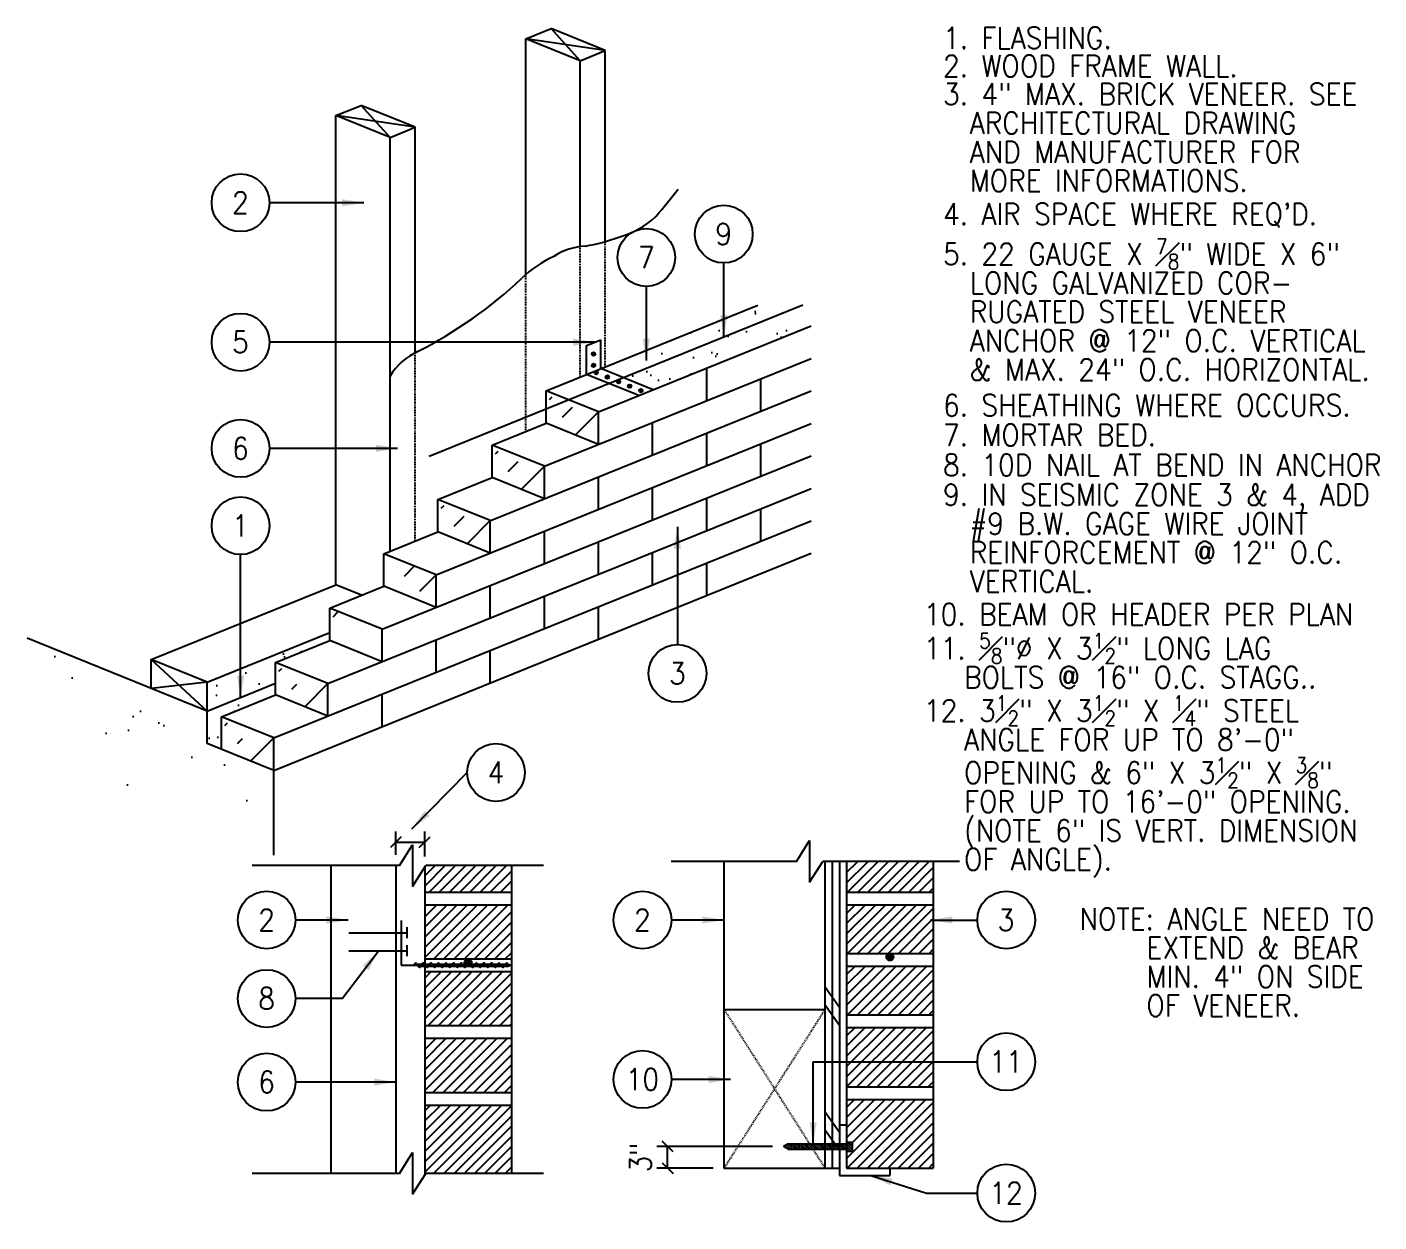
# Model space of a CAD drawing. Header units: inches. Extents: x 3 to 1706, y 9 to 286.
# Drawn here: x 895.9 to 1083.2, y 36.2 to 201.7 of the extents above; entities that cross this region are included whole.
import ezdxf
from ezdxf.enums import TextEntityAlignment as Align

# ---------------------------------------------------------------- set-up
doc = ezdxf.new("R2010")
doc.units = ezdxf.units.IN
doc.header["$LTSCALE"] = 0.5
doc.header["$MEASUREMENT"] = 0
doc.linetypes.add('HIDDEN', pattern=[0.375, 0.25, -0.125])
doc.linetypes.add('HIDDEN2', pattern=[0.1875, 0.125, -0.0625])
for name, color, linetype in [('A-ANNO-DIMS', 7, 'Continuous'), ('A-ANNO-NOTE', 7, 'Continuous'), ('A-ANNO-SYMB', 7, 'Continuous'), ('A-DETL-MBND', 2, 'Continuous'), ('A-DETL-MCUT', 2, 'Continuous'), ('A-DETL-PATT', 8, 'Continuous')]:
    doc.layers.add(name, color=color, linetype=linetype)
doc.styles.add('NOTE', font='romans.shx', dxfattribs={"width": 0.9})
doc.dimstyles.new('NOTE32', dxfattribs={"dimscale": 32, "dimtxt": 0.09375, "dimasz": 0.046875, "dimexe": 0.046875, "dimexo": 0.046875, "dimgap": 0.046875, "dimtad": 1, "dimdec": 4, "dimzin": 3, "dimdsep": 46, "dimlunit": 4, "dimtxsty": 'NOTE', "dimblk": 'OBLIQUE', "dimcen": 0.046875, "dimadec": 0, "dimazin": 0, "dimtfac": 0.75, "dimtdec": 4, "dimtofl": 0, "dimtmove": 2, "dimatfit": 3, "dimldrblk": 'OBLIQUE', "dimfxl": 0, "dimfrac": 1, "dimtolj": 1, "dimtzin": 0, "dimarcsym": 0})
doc.dimstyles.new('TEXT32', dxfattribs={"dimscale": 32, "dimtxt": 0.09375, "dimasz": 0.09375, "dimexe": 0.046875, "dimexo": 0.046875, "dimgap": 0.046875, "dimtad": 0, "dimdec": 4, "dimzin": 3, "dimdsep": 46, "dimlunit": 4, "dimtxsty": 'NOTE', "dimcen": 0.046875, "dimadec": 0, "dimazin": 0, "dimtfac": 0.75, "dimtdec": 4, "dimtofl": 0, "dimtmove": 2, "dimatfit": 3, "dimfxl": 0, "dimfrac": 1, "dimtolj": 1, "dimtzin": 0, "dimarcsym": 0})

# ---------------------------------------------------------------- blocks, each defined once
blk = doc.blocks.new('IDEN1')
blk.add_circle((0, 0), 1.5)
at = {"style": 'NOTE', "width": 0.9}
blk.add_attdef('#', text='', height=1.125, dxfattribs=at).set_placement((-0.006, 0.004), align=Align.MIDDLE)
blk = doc.blocks.new('_Oblique')
at = {"color": 0, "lineweight": -2}
blk.add_line((-0.5, -0.5), (0.5, 0.5), dxfattribs=at)
blk = doc.blocks.new('*D30')
at = {"layer": 'A-ANNO-DIMS', "color": 0, "lineweight": -2}
for p, q in [((999.21, 46.61), (983.16, 46.61)), ((984.66, 43.61), (984.66, 46.61)), ((990.96, 43.61), (983.16, 43.61))]:
    blk.add_line(p, q, dxfattribs=at)
at = {"layer": 'Defpoints', "color": 0}
for p in [(984.66, 46.61), (1000.71, 46.61), (992.46, 43.61)]:
    blk.add_point(p, dxfattribs=at)
at = {"layer": 'A-ANNO-DIMS', "color": 0, "lineweight": -2, "xscale": 1.5, "yscale": 1.5, "zscale": 1.5}
for p, rotation in [((984.66, 46.61), 90), ((984.66, 43.61), 270)]:
    blk.add_blockref('_Oblique', p, dxfattribs=dict(at, rotation=rotation))
at = {"layer": 'A-ANNO-DIMS', "color": 0, "insert": (980.9, 45.11), "char_height": 3, "attachment_point": 5, "rotation": 90, "style": 'NOTE'}
blk.add_mtext('\\A1;3"', dxfattribs=at)
blk = doc.blocks.new('*D31')
at = {"layer": 'A-ANNO-DIMS', "color": 0, "lineweight": -2}
for p, q in [((947, 87.03), (947, 90.27)), ((951, 86.81), (951, 90.27)), ((947, 88.77), (951, 88.77))]:
    blk.add_line(p, q, dxfattribs=at)
at = {"layer": 'Defpoints', "color": 0}
for p in [(951, 88.77), (947, 85.53), (951, 85.31)]:
    blk.add_point(p, dxfattribs=at)
at = {"layer": 'A-ANNO-DIMS', "color": 0, "lineweight": -2, "xscale": 1.5, "yscale": 1.5, "zscale": 1.5, "rotation": 180}
blk.add_blockref('_Oblique', (947, 88.77), dxfattribs=at)
at = {"layer": 'A-ANNO-DIMS', "color": 0, "lineweight": -2, "xscale": 1.5, "yscale": 1.5, "zscale": 1.5}
blk.add_blockref('_Oblique', (951, 88.77), dxfattribs=at)

msp = doc.modelspace()

# ---------------------------------------------------------------- hatches: boundary and pattern name
at = {"layer": 'A-DETL-MCUT'}
for points in [[(974.1511, 156.40981, 1), (974.6511, 156.40981, 1)], [(974.1511, 154.83051, 1), (974.6511, 154.83051, 1)], [(974.5091, 153.82745, 1), (975.0091, 153.82745, 1)], [(976.05768, 153.20179, 1), (976.55768, 153.20179, 1)], [(977.60625, 152.57612, 1), (978.10625, 152.57612, 1)], [(979.15483, 151.95046, 1), (979.65483, 151.95046, 1)], [(980.7034, 151.32479, 1), (981.2034, 151.32479, 1)], [(1015.96287, 72.86279, 1), (1014.96287, 72.86279, 1)], [(957.50498, 72.11279, 1), (956.50498, 72.11279, 1)]]:
    msp.add_hatch(color=256, dxfattribs=at).paths.add_polyline_path(points)
h = msp.add_hatch(dxfattribs=at)
h.set_pattern_fill('ANSI31', color=256, scale=2, angle=90, style=0)
h.paths.add_polyline_path([(1004.31515, 46.98779), (1001.36239, 46.98779), (1000.71287, 46.61279), (1001.36239, 46.23779), (1004.79242, 46.23779)])
h.paths.add_polyline_path([(1006.46287, 46.98779), (1004.31515, 46.98779), (1004.79242, 46.23779), (1006.46287, 46.23779)])
h.paths.add_polyline_path([(1007.46287, 46.98779), (1006.46287, 46.98779), (1006.46287, 46.23779), (1007.46287, 46.23779)])
h.paths.add_polyline_path([(1008.46287, 46.98779), (1007.46287, 46.98779), (1007.46287, 46.23779), (1008.46287, 46.23779)])
h.paths.add_polyline_path([(1009.46287, 46.98779), (1008.46287, 46.98779), (1008.46287, 46.23779), (1009.46287, 46.23779)])
h.paths.add_polyline_path([(1010.21287, 47.23779), (1009.46287, 47.23779), (1009.46287, 45.98779), (1010.21287, 45.98779)])
at = {"layer": 'A-DETL-PATT'}
h = msp.add_hatch(dxfattribs=at)
h.set_pattern_fill('AR-SAND', color=256, scale=3, style=0)
h.paths.add_polyline_path([(1003.30827, 159.79297), (1002.02625, 161.77864), (999.9107, 161.77864), (978.49601, 153.12654), (982.65216, 151.44735)])
h.paths.add_polyline_path([(999.9107, 161.77864), (999.0274, 161.77864), (997.12361, 163.15258), (975.40216, 154.37654), (978.49601, 153.12654)])
h = msp.add_hatch(dxfattribs=at)
h.set_pattern_fill('AR-SAND', color=256, scale=3, style=0)
h.paths.add_polyline_path([(930.33927, 109.16996), (930.33927, 110.78606), (920.83927, 106.94781), (920.83927, 102.44781), (922.83927, 101.63976), (922.83927, 106.13976)])
h.paths.add_polyline_path([(930.33927, 110.78606), (930.33927, 113.66996), (937.83927, 116.70016), (937.83927, 117.81626), (920.83927, 110.94781), (920.83927, 106.94781)])
h = msp.add_hatch(dxfattribs=at)
h.set_pattern_fill('AR-SAND', color=256, scale=6, style=0)
h.paths.add_polyline_path([(920.83927, 106.94781), (899.17441, 115.70099), (899.10937, 111.28168), (903.96045, 103.87823), (908.98794, 99.82395), (907.92952, 97.09173), (913.75082, 94.18323), (916.39687, 96.21036), (922.48276, 95.85782), (922.12996, 92.15609), (922.12996, 89.86455), (926.45184, 91.97982), (930.08927, 96.23063), (930.08927, 98.71057), (920.83927, 102.44781)])
h = msp.add_hatch(dxfattribs=at)
h.set_pattern_fill('ANSI31', color=256, scale=8, style=0)
h.paths.add_polyline_path([(963.00498, 81.86279), (963.00498, 85.52589), (951.14433, 85.52589), (951.00498, 85.30567), (951.00498, 81.86279)])
h.paths.add_polyline_path([(951.00498, 80.11279), (951.00498, 72.61279), (963.00498, 72.61279), (963.00498, 80.11279)])
h.paths.add_polyline_path([(951.00498, 70.86279), (951.00498, 63.36279), (963.00498, 63.36279), (963.00498, 70.86279)])
h.paths.add_polyline_path([(963.00498, 54.11279), (963.00498, 61.61279), (951.00498, 61.61279), (951.00498, 54.11279)])
h.paths.add_polyline_path([(951.00498, 52.36279), (951.00498, 42.67521), (951.14433, 42.89543), (963.00498, 42.89543), (963.00498, 52.36279)])
h = msp.add_hatch(dxfattribs=at)
h.set_pattern_fill('ANSI31', color=256, scale=8, style=0)
h.paths.add_polyline_path([(1021.46287, 86.11327), (1009.46287, 86.11327), (1009.46287, 81.86279), (1021.46287, 81.86279)])
h.paths.add_polyline_path([(1021.46287, 80.11279), (1009.46287, 80.11279), (1009.46287, 73.36279), (1021.46287, 73.36279)])
h.paths.add_polyline_path([(1021.46287, 71.61279), (1009.46287, 71.61279), (1009.46287, 64.86279), (1021.46287, 64.86279)])
h.paths.add_polyline_path([(1021.46287, 63.11279), (1009.46287, 63.11279), (1009.46287, 58.35473), (1021.46287, 58.35473)])
h.paths.add_polyline_path([(1021.46287, 58.35473), (1009.46287, 58.35473), (1009.46287, 54.86279), (1021.46287, 54.86279)])
h.paths.add_polyline_path([(1021.46287, 53.11279), (1009.46287, 53.11279), (1009.46287, 47.23779), (1010.21287, 47.23779), (1010.21287, 45.98779), (1009.46287, 45.98779), (1009.46287, 43.61279), (1021.46287, 43.61279)])

# ---------------------------------------------------------------- linework, layer by layer
at = {"layer": 'A-ANNO-SYMB'}
for p, q in [((947.48896, 85.52589), (949.31664, 88.41416)), ((949.31664, 88.41416), (949.31664, 82.63762)), ((1002.5066, 86.11327), (1004.33429, 89.00154)), ((1004.33429, 89.00154), (1004.33429, 83.225)), ((947.48896, 85.52589), (927.08137, 85.52589)), ((949.31664, 82.63762), (951.14433, 85.52589)), ((967.47211, 85.52589), (951.14433, 85.52589)), ((1002.5066, 86.11327), (985.16378, 86.11327)), ((1004.33429, 83.225), (1006.16198, 86.11327)), ((1025.10452, 86.11327), (1006.16198, 86.11327)), ((939.63133, 67.11135), (933.10763, 67.11135)), ((1004.81447, 58.35473), (1027.57567, 58.35473)), ((947.48896, 42.89543), (949.31664, 45.7837)), ((949.31664, 45.7837), (949.31664, 40.00716)), ((947.48896, 42.89543), (927.08137, 42.89543)), ((949.31664, 40.00716), (951.14433, 42.89543)), ((967.47211, 42.89543), (951.14433, 42.89543)), ((1020.52279, 40.16383), (1027.57567, 40.16383))]:
    msp.add_line(p, q, dxfattribs=at)
at = {"layer": 'A-DETL-MBND'}
for p, q in [((965.02716, 200.06328), (968.52716, 201.47738)), ((972.52716, 197.03309), (968.52716, 201.47738)), ((976.02716, 198.44718), (968.52716, 201.47738)), ((965.02716, 167.42691), (965.02716, 200.06328)), ((976.02716, 198.44718), (965.02716, 200.06328)), ((972.52716, 197.03309), (965.02716, 200.06328)), ((972.52716, 197.03309), (976.02716, 198.44718)), ((972.52716, 171.28271), (972.52716, 197.03309)), ((976.02716, 171.98806), (976.02716, 198.44718)), ((938.69436, 189.42414), (942.19436, 190.83824)), ((938.69436, 124.42414), (938.69436, 189.42414)), ((946.19436, 186.39395), (938.69436, 189.42414)), ((949.69436, 187.80804), (938.69436, 189.42414)), ((949.69436, 187.80804), (942.19436, 190.83824)), ((946.19436, 186.39395), (942.19436, 190.83824)), ((946.19436, 186.39395), (949.69436, 187.80804)), ((949.69436, 156.58349), (949.69436, 187.80804)), ((946.19436, 129.07583), (946.19436, 186.39395)), ((967.83111, 151.31764), (997.17472, 163.17323)), ((975.08111, 148.38845), (1004.54204, 160.29144)), ((967.58383, 140.85936), (1004.54204, 155.79144)), ((990.07567, 149.94665), (990.07567, 154.44665)), ((997.57294, 148.47574), (997.57294, 152.97574)), ((960.00682, 133.29804), (1004.54204, 151.29144)), ((975.08111, 148.38845), (967.83111, 151.31764)), ((967.83111, 146.81764), (967.83111, 151.31764)), ((975.08111, 143.88845), (975.08111, 148.38845)), ((952.58927, 125.80116), (1004.54204, 146.79144)), ((960.33383, 143.78855), (967.83111, 146.81764)), ((975.08111, 143.88845), (967.83111, 146.81764)), ((982.57839, 142.41755), (982.57839, 146.91755)), ((990.07567, 140.94665), (990.07567, 145.44665)), ((967.58383, 140.85936), (960.33383, 143.78855)), ((960.33383, 139.28855), (960.33383, 143.78855)), ((997.57294, 139.47574), (997.57294, 143.97574)), ((945.092, 118.27207), (1004.54204, 142.29144)), ((967.58383, 136.35936), (967.58383, 140.85936)), ((952.83655, 136.25945), (960.33383, 139.28855)), ((967.58383, 136.35936), (960.33383, 139.28855)), ((975.08111, 134.88845), (975.08111, 139.38845)), ((937.58927, 110.74077), (1004.54204, 137.79144)), ((982.57839, 133.41755), (982.57839, 137.91755)), ((952.83655, 131.75945), (952.83655, 136.25945)), ((960.08655, 133.33026), (952.83655, 136.25945)), ((990.07567, 131.94665), (990.07567, 136.44665)), ((997.57294, 130.47574), (997.57294, 134.97574)), ((930.08927, 103.21057), (1004.54204, 133.29144)), ((960.08655, 128.83026), (960.08655, 133.33026)), ((945.33927, 128.73035), (952.83655, 131.75945)), ((960.08655, 128.83026), (952.83655, 131.75945)), ((967.58383, 127.35936), (967.58383, 131.85936)), ((975.08111, 125.88845), (975.08111, 130.38845)), ((930.08927, 98.71057), (1004.54204, 128.79144)), ((952.58927, 125.80116), (945.33927, 128.73035)), ((945.33927, 124.23035), (945.33927, 128.73035)), ((982.57839, 124.41755), (982.57839, 128.91755)), ((990.07567, 122.94665), (990.07567, 127.44665)), ((952.58927, 121.30116), (952.58927, 125.80116)), ((913.08927, 114.07902), (938.69436, 124.42414)), ((937.83927, 121.20016), (945.33927, 124.23035)), ((942.25664, 122.98489), (938.69436, 124.42414)), ((952.58927, 121.30116), (945.33927, 124.23035)), ((960.08655, 119.83026), (960.08655, 124.33026)), ((967.58383, 118.35936), (967.58383, 122.85936)), ((945.08927, 118.27097), (937.83927, 121.20016)), ((937.83927, 116.70016), (937.83927, 121.20016)), ((975.08111, 116.88845), (975.08111, 121.38845)), ((945.08927, 113.77097), (945.08927, 118.27097)), ((920.83927, 106.94781), (895.90471, 117.02203)), ((920.83927, 110.94781), (937.83927, 117.81626)), ((930.33927, 113.66996), (937.83927, 116.70016)), ((945.08927, 113.77097), (937.83927, 116.70016)), ((952.58927, 112.30116), (952.58927, 116.80116)), ((960.08655, 110.83026), (960.08655, 115.33026)), ((920.83927, 110.94781), (913.08927, 114.07902)), ((913.08927, 110.07902), (913.08927, 114.07902)), ((913.08927, 114.07902), (920.83927, 106.94781)), ((937.58927, 110.74077), (930.33927, 113.66996)), ((930.33927, 109.16996), (930.33927, 113.66996)), ((920.83927, 110.94781), (913.08927, 110.07902)), ((920.83927, 102.44781), (920.83927, 110.94781)), ((920.83927, 106.94781), (930.33927, 110.78606)), ((937.58927, 106.24077), (937.58927, 110.74077)), ((922.83927, 106.13976), (930.33927, 109.16996)), ((937.58927, 106.24077), (930.33927, 109.16996)), ((945.08927, 104.77097), (945.08927, 109.27097)), ((930.08927, 103.21057), (922.83927, 106.13976)), ((922.83927, 101.63976), (922.83927, 106.13976)), ((930.08927, 86.95968), (930.08927, 103.21057)), ((930.08927, 98.71057), (920.83927, 102.44781))]:
    msp.add_line(p, q, dxfattribs=at)
at = {"layer": 'A-DETL-MBND', "linetype": 'HIDDEN'}
for p, q in [((972.52716, 153.21497), (972.52716, 171.28271)), ((976.02716, 154.62906), (976.02716, 171.98806)), ((965.02716, 145.68477), (965.02716, 167.42691)), ((949.69436, 130.48992), (949.69436, 156.58349))]:
    msp.add_line(p, q, dxfattribs=at)
at = {"layer": 'A-DETL-MCUT'}
for p, q in [((951.59923, 142.25954), (1003.4106, 163.19269)), ((973.40005, 157.56764), (975.40216, 158.37654)), ((973.40005, 153.56764), (973.40005, 157.56764)), ((975.40216, 154.37654), (975.40216, 158.37654)), ((982.65216, 151.44735), (975.40216, 154.37654)), ((980.65005, 150.63845), (973.40005, 153.56764)), ((938.00498, 85.52589), (938.00498, 42.89543)), ((947.00498, 85.52589), (947.00498, 42.89543)), ((951.00498, 85.30567), (951.00498, 42.67521)), ((963.00498, 85.52589), (963.00498, 42.89543)), ((992.46287, 86.11327), (992.46287, 43.61279)), ((1006.46287, 86.11327), (1006.46287, 43.61279)), ((1008.46287, 86.11327), (1008.46287, 42.61279)), ((1009.46287, 86.11327), (1009.46287, 43.61279)), ((1021.46287, 86.11327), (1021.46287, 43.61279)), ((951.00498, 81.86279), (963.00498, 81.86279)), ((1009.46287, 81.86279), (1021.46287, 81.86279)), ((951.00498, 80.11279), (963.00498, 80.11279)), ((1009.46287, 80.11279), (1021.46287, 80.11279)), ((947.75498, 77.94464), (947.75498, 71.73779)), ((948.50498, 76.98779), (948.50498, 75.48779)), ((940.50498, 76.23779), (948.50498, 76.23779)), ((940.50498, 73.73779), (948.50498, 73.73779)), ((948.50498, 74.48779), (948.50498, 72.98779)), ((1009.46287, 73.36279), (1021.46287, 73.36279)), ((947.75498, 71.73779), (950.03013, 71.73779)), ((949.66516, 71.96656), (949.50498, 71.73779)), ((949.86995, 71.96656), (950.19032, 71.50902)), ((949.94261, 71.86279), (962.54634, 71.86279)), ((950.11766, 71.61279), (962.54634, 71.61279)), ((950.71547, 71.96656), (950.3951, 71.50902)), ((950.92026, 71.96656), (951.24063, 71.50902)), ((951.00498, 72.61279), (963.00498, 72.61279)), ((951.76578, 71.96656), (951.44542, 71.50902)), ((951.97057, 71.96656), (952.29094, 71.50902)), ((952.81609, 71.96656), (952.49573, 71.50902)), ((953.02088, 71.96656), (953.34125, 71.50902)), ((953.86641, 71.96656), (953.54604, 71.50902)), ((954.07119, 71.96656), (954.39156, 71.50902)), ((954.91672, 71.96656), (954.59635, 71.50902)), ((955.1215, 71.96656), (955.44187, 71.50902)), ((955.96703, 71.96656), (955.64666, 71.50902)), ((956.17182, 71.96656), (956.49218, 71.50902)), ((957.01734, 71.96656), (956.69697, 71.50902)), ((957.22213, 71.96656), (957.54249, 71.50902)), ((958.06765, 71.96656), (957.74728, 71.50902)), ((958.27244, 71.96656), (958.59281, 71.50902)), ((959.11796, 71.96656), (958.79759, 71.50902)), ((959.32275, 71.96656), (959.64312, 71.50902)), ((960.16827, 71.96656), (959.84791, 71.50902)), ((960.37306, 71.96656), (960.69343, 71.50902)), ((961.21858, 71.96656), (960.89822, 71.50902)), ((961.42337, 71.96656), (961.74374, 71.50902)), ((962.2689, 71.96656), (961.94853, 71.50902)), ((962.47368, 71.96656), (962.54634, 71.86279)), ((962.54634, 71.86279), (962.88387, 71.73779)), ((962.54634, 71.61279), (962.88387, 71.73779)), ((1009.46287, 71.61279), (1021.46287, 71.61279)), ((951.00498, 70.86279), (963.00498, 70.86279)), ((992.46287, 65.61279), (1006.46287, 65.61279)), ((1009.46287, 64.86279), (1021.46287, 64.86279)), ((951.00498, 63.36279), (963.00498, 63.36279)), ((1009.46287, 63.11279), (1021.46287, 63.11279)), ((951.00498, 61.61279), (963.00498, 61.61279)), ((1009.46287, 54.86279), (1021.46287, 54.86279)), ((951.00498, 54.11279), (963.00498, 54.11279)), ((1009.46287, 53.11279), (1021.46287, 53.11279)), ((951.00498, 52.36279), (963.00498, 52.36279)), ((1008.46287, 49.61279), (1009.46287, 49.61279)), ((1001.36239, 46.98779), (1000.71287, 46.61279)), ((1001.36239, 46.98779), (1009.46287, 46.98779)), ((1009.46287, 47.23779), (1010.21287, 47.23779)), ((1010.21287, 47.23779), (1010.21287, 45.98779)), ((1001.36239, 46.23779), (1000.71287, 46.61279)), ((1001.36239, 46.23779), (1009.46287, 46.23779)), ((1009.46287, 45.98779), (1010.21287, 45.98779)), ((992.46287, 43.61279), (1008.46287, 43.61279)), ((1009.46287, 43.61279), (1021.46287, 43.61279)), ((1015.46287, 43.61279), (1015.46287, 42.61279)), ((1008.46287, 42.61279), (1015.46287, 42.61279))]:
    msp.add_line(p, q, dxfattribs=at)
at = {"layer": 'A-DETL-MCUT', "linetype": 'HIDDEN2'}
for p, q in [((992.46287, 65.61279), (1006.46287, 43.61279)), ((1006.46287, 65.61279), (992.46287, 43.61279))]:
    msp.add_line(p, q, dxfattribs=at)
at = {"layer": 'A-DETL-MCUT'}
for centre, radius in [((974.4011, 156.40981), 0.25), ((974.4011, 154.83051), 0.25), ((974.7591, 153.82745), 0.25), ((976.30768, 153.20179), 0.25), ((977.85625, 152.57612), 0.25), ((979.40483, 151.95046), 0.25), ((980.9534, 151.32479), 0.25), ((1015.46287, 72.86279), 0.5), ((957.00498, 72.11279), 0.5)]:
    msp.add_circle(centre, radius, dxfattribs=at)
for centre, radius, start, end in [((774.92499, 348.62756), 270.74056, 320.2448852, 321.2725769), ((974.68376, 184.47616), 12.29114, 285.1258232, 312.9994086), ((969.17479, 195.5961), 24.5824, 279.5599508, 290.7671767), ((973.76147, 162.54906), 8.82045, 93.2759809, 123.3495417), ((975.16148, 155.89075), 15.35537, 114.0139422, 134.3805558), ((922.0303, 211.88268), 61.8351, 296.9093327, 313.279207), ((953.84284, 148.62377), 8.97591, 115.2384898, 148.4421306), ((949.76755, 71.89486), 0.125, 35, 145), ((950.29271, 71.58072), 0.125, 215, 325), ((950.81787, 71.89486), 0.125, 35, 145), ((951.34302, 71.58072), 0.125, 215.0000001, 325), ((951.86818, 71.89486), 0.125, 35, 145), ((952.39333, 71.58072), 0.125, 215, 325), ((952.91849, 71.89486), 0.125, 35, 145), ((953.44364, 71.58072), 0.125, 215.0000001, 325), ((953.9688, 71.89486), 0.125, 35, 145), ((954.49396, 71.58072), 0.125, 215, 325), ((955.01911, 71.89486), 0.125, 35, 145), ((955.54427, 71.58072), 0.125, 215.0000001, 325), ((956.06942, 71.89486), 0.125, 35, 145), ((956.59458, 71.58072), 0.125, 215, 325), ((957.11973, 71.89486), 0.125, 35, 145), ((957.64489, 71.58072), 0.125, 215.0000001, 325), ((958.17004, 71.89486), 0.125, 35, 145), ((958.6952, 71.58072), 0.125, 215, 325), ((959.22036, 71.89486), 0.125, 35, 145), ((959.74551, 71.58072), 0.125, 215.0000001, 325), ((960.27067, 71.89486), 0.125, 35, 145), ((960.79582, 71.58072), 0.125, 215, 325), ((961.32098, 71.89486), 0.125, 35, 145), ((961.84613, 71.58072), 0.125, 215.0000001, 325), ((962.37129, 71.89486), 0.125, 35, 145)]:
    msp.add_arc(centre, radius, start, end, dxfattribs=at)
at = {"layer": 'A-DETL-PATT'}
for p, q in [((968.63521, 150.44435), (968.24786, 150.05701)), ((971.41332, 148.97156), (970.0286, 147.58685)), ((975.08111, 148.38845), (971.87604, 145.18339)), ((961.13794, 142.91526), (960.75059, 142.52791)), ((963.91604, 141.44246), (962.53133, 140.05775)), ((967.58383, 140.85936), (964.37876, 137.65429)), ((953.64066, 135.38616), (953.25331, 134.99881)), ((956.41876, 133.91337), (955.03405, 132.52865)), ((960.08655, 133.33026), (956.88148, 130.12519)), ((949.56163, 127.02441), (948.13807, 125.60086)), ((952.58927, 125.80116), (950.30351, 123.5154)), ((939.03398, 120.71746), (938.25603, 119.93952)), ((931.14338, 112.79667), (930.75603, 112.40932)), ((933.22774, 110.63013), (932.53677, 109.93916)), ((937.58927, 110.74077), (934.38421, 107.5357)), ((923.64338, 105.26647), (923.25603, 104.87913)), ((925.72774, 103.09994), (925.03677, 102.40897)), ((930.08927, 103.21057), (926.88421, 100.0055)), ((1007.46287, 86.11327), (1007.46287, 43.61279)), ((1008.46287, 65.8694), (1006.46287, 68.72569)), ((1008.46287, 63.3694), (1006.46287, 66.22569)), ((1008.46287, 48.55157), (1006.46287, 51.40787)), ((1008.46287, 46.05157), (1006.46287, 48.90787))]:
    msp.add_line(p, q, dxfattribs=at)

# ---------------------------------------------------------------- block references
at = {"layer": 'A-ANNO-DIMS', "xscale": 2.666666666666667, "yscale": 2.666666666666667, "zscale": 2.666666666666667}
msp.add_blockref('IDEN1', (960.87482, 98.42528), dxfattribs=at).add_auto_attribs({'#': '4'})
at = {"layer": 'A-ANNO-SYMB', "xscale": 2.666666666666667, "yscale": 2.666666666666667, "zscale": 2.666666666666667}
for p, values in [((925.48886, 177.35498), {'#': '2'}), ((992.43814, 173.01836), {'#': '9'}), ((981.71103, 169.77052), {'#': '7'}), ((925.48886, 158.03649), {'#': '5'}), ((925.48886, 143.32911), {'#': '6'}), ((925.48886, 132.6152), {'#': '1'}), ((986.02299, 112.15462), {'#': '3'}), ((929.10763, 77.99433), {'#': '2'}), ((981.17872, 77.99433), {'#': '2'}), ((1031.57567, 77.99433), {'#': '3'}), ((929.10763, 67.11135), {'#': '8'}), ((1031.57567, 58.35473), {'#': '11'}), ((929.10763, 55.538), {'#': '6'}), ((981.17872, 55.91084), {'#': '10'}), ((1031.57567, 40.16383), {'#': '12'})]:
    msp.add_blockref('IDEN1', p, dxfattribs=at).add_auto_attribs(values)

# ---------------------------------------------------------------- texts
at = {"layer": 'A-ANNO-NOTE', "char_height": 3, "width": 72.75, "attachment_point": 1, "style": 'NOTE'}
for s, insert in [('1. FLASHING.', (1022.8119, 201.69802)), ('2. WOOD FRAME WALL.', (1022.8119, 197.79539)), ("4. AIR SPACE WHERE REQ'D.", (1022.8119, 177.27918)), ('6. SHEATHING WHERE OCCURS.', (1022.8119, 150.80042)), ('7. MORTAR BED.', (1022.8119, 146.66988)), ('8. 10D NAIL AT BEND IN ANCHOR', (1022.8119, 142.53935)), ('10. BEAM OR HEADER PER PLAN', (1020.17253, 121.84426))]:
    msp.add_mtext(s, dxfattribs=dict(at, insert=insert))
at = {"layer": 'A-ANNO-NOTE', "char_height": 3, "attachment_point": 1, "line_spacing_factor": 0.8, "style": 'NOTE'}
for s, insert, width in [('3. 4" MAX. BRICK VENEER. SEE\\P  ARCHITECTURAL DRAWING\\P  AND MANUFACTURER FOR\\P  MORE INFORMATIONS.', (1022.8119, 193.90188), 83.3125), ('\\A1;5. 22 GAUGE X {\\H0.7x;\\S7#8;}" WIDE X 6"\\P  LONG GALVANIZED COR-\\P  RUGATED STEEL VENEER\\P  ANCHOR @ 12" O.C. VERTICAL\\P  & MAX. 24" O.C. HORIZONTAL.', (1022.8119, 172.35126), 83.3125), ('9. IN SEISMIC ZONE 3 & 4, ADD\\P  #9 B.W. GAGE WIRE JOINT\\P  REINFORCEMENT @ 12" O.C.\\P  VERTICAL.', (1022.8119, 138.40904), 83.3125), ('\\A1;11. {\\H0.7x;\\S5#8;}"%%C X 3{\\H0.7x;\\S1#2;}" LONG LAG\\P   BOLTS @ 16" O.C. STAGG..', (1020.17253, 117.7267), 72.75), ('\\A1;12. 3{\\H0.7x;\\S1#2;}" X 3{\\H0.7x;\\S1#2;}" X {\\H0.7x;\\S1#4;}" STEEL\\P   ANGLE FOR UP TO 8\'-0"\\P   OPENING & 6" X 3{\\H0.7x;\\S1#2;}" X {\\H0.7x;\\S3#8;}"\\P   FOR UP TO 16\'-0" OPENING.\\P   (NOTE 6" IS VERT. DIMENSION\\P   OF ANGLE).', (1020.17253, 109.0938), 72.75), ('NOTE: ANGLE NEED TO\\P     EXTEND & BEAR\\P     MIN. 4" ON SIDE\\P     OF VENEER.', (1041.74021, 79.65067), 53.4583332)]:
    msp.add_mtext(s, dxfattribs=dict(at, insert=insert, width=width))

# ---------------------------------------------------------------- dimensions: what is measured, and where the dimension line sits
at = {"layer": 'A-ANNO-DIMS'}
dim = msp.add_linear_dim(base=(951.00498, 88.77066), p1=(947.00498, 85.52589), p2=(951.00498, 85.30567), text=' ', dimstyle='NOTE32', dxfattribs=at)
dim.commit()
dim.dimension.update_dxf_attribs({"geometry": '*D31', "text_midpoint": (949.00498, 88.77066)})
dim = msp.add_linear_dim(base=(984.65579, 46.61279), p1=(992.46287, 43.61279), p2=(1000.71287, 46.61279), angle=90, dimstyle='NOTE32', dxfattribs=at)
dim.commit()
dim.dimension.update_dxf_attribs({"geometry": '*D30', "text_midpoint": (980.90474, 45.11279), "dimtype": 160})

# ---------------------------------------------------------------- leaders
msp.add_leader([(949.22967, 90.61617), (956.87482, 98.42528)], dimstyle='TEXT32', dxfattribs=at)
at = {"layer": 'A-ANNO-SYMB'}
for points in [[(942.54761, 177.35498), (929.48886, 177.35498)], [(992.43814, 158.75953), (992.43814, 169.01836)], [(981.71103, 155.5117), (981.71103, 165.77052)], [(974.56061, 158.03649), (929.48886, 158.03649)], [(947.23713, 143.32911), (929.48886, 143.32911)], [(986.02299, 132.44826), (986.02299, 116.15462)], [(925.48886, 108.82637), (925.48886, 128.6152)], [(940.39178, 77.99433), (933.10763, 77.99433)], [(992.46287, 77.99433), (985.17872, 77.99433)], [(1021.0827, 77.99433), (1027.57567, 77.99433)], [(944.6245, 73.73779), (939.63133, 67.11135)], [(1004.81447, 46.98779), (1004.81447, 58.35473)], [(993.35025, 55.91084), (985.17872, 55.91084)], [(947.00498, 55.538), (933.10763, 55.538)], [(1012.79328, 42.61279), (1020.52279, 40.16383)]]:
    msp.add_leader(points, dimstyle='TEXT32', dxfattribs=at)

doc.saveas('drawing.dxf')
